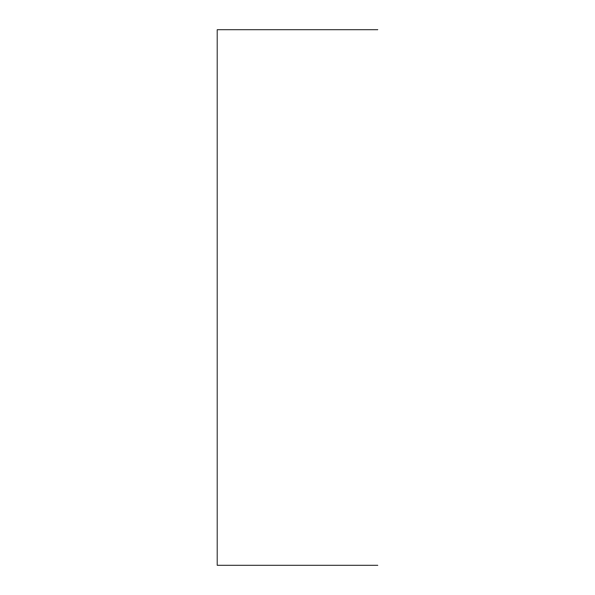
<?xml version="1.0" encoding="UTF-8"?>
<svg xmlns="http://www.w3.org/2000/svg" width="595" height="595" viewBox="0 0 595 595"><rect width="100%" height="100%" fill="white"/><g stroke="black" fill="none" stroke-linecap="round" stroke-linejoin="round"><path stroke-width="0.89" d="M377.825 29.75L217.175 29.75L217.175 565.25L377.825 565.25"/></g></svg>
